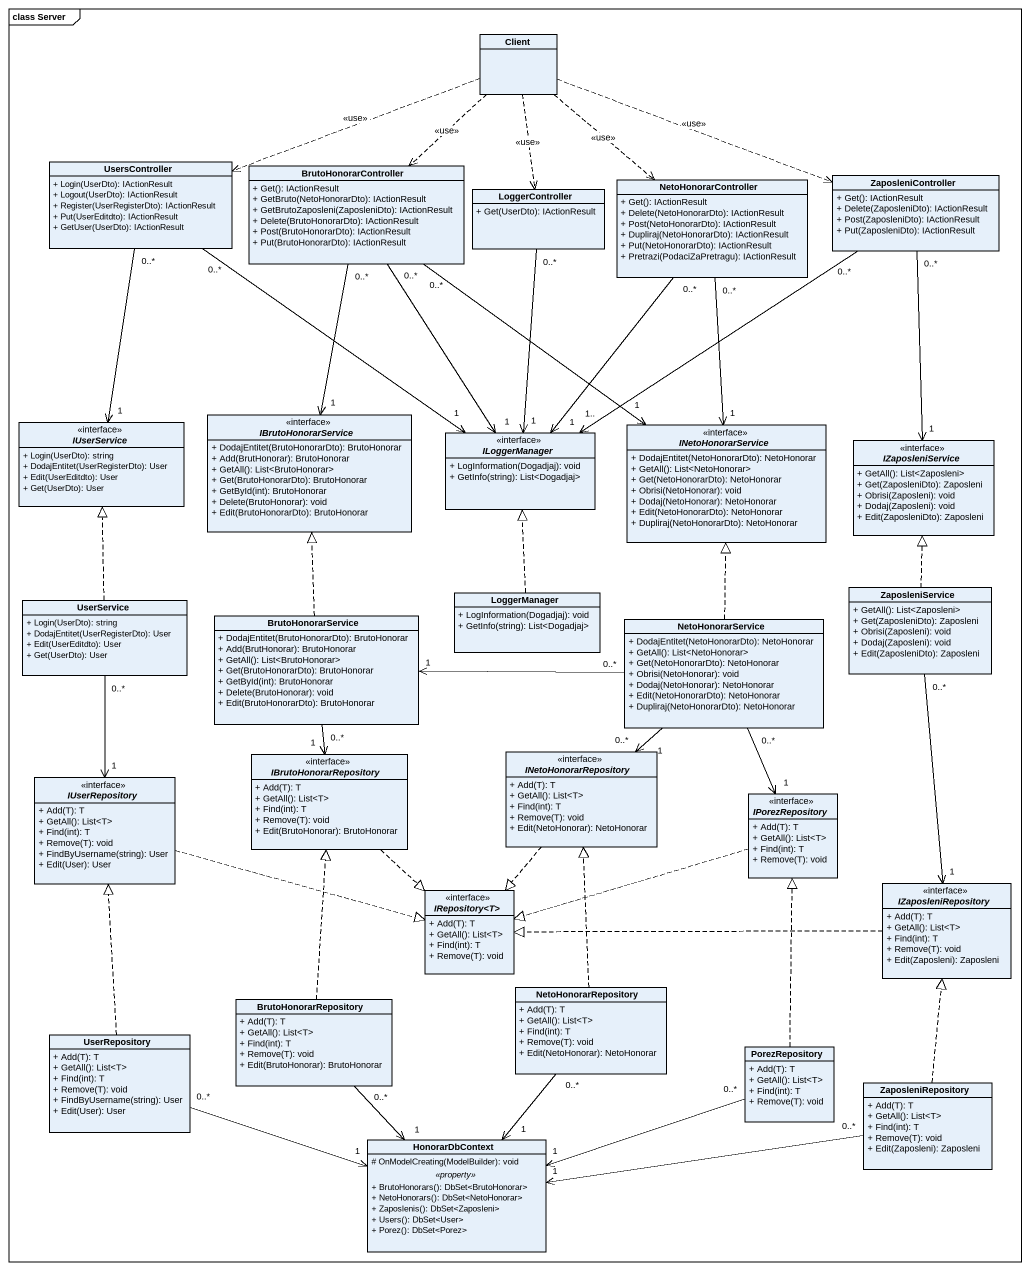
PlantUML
@startuml
mainframe class Server
hide circle
hide empty members
skinparam classAttributeIconSize 0
class Client
class UsersController {
  + Login(UserDto): IActionResult
  + Logout(UserDto): IActionResult
  + Register(UserRegisterDto): IActionResult
  + Put(UserEditdto): IActionResult
  + GetUser(UserDto): IActionResult
}
class BrutoHonorarController {
  + Get(): IActionResult
  + GetBruto(NetoHonorarDto): IActionResult
  + GetBrutoZaposleni(ZaposleniDto): IActionResult
  + Delete(BrutoHonorarDto): IActionResult
  + Post(BrutoHonorarDto): IActionResult
  + Put(BrutoHonorarDto): IActionResult
}
class LoggerController {
  + Get(UserDto): IActionResult
}
class NetoHonorarController {
  + Get(): IActionResult
  + Delete(NetoHonorarDto): IActionResult
  + Post(NetoHonorarDto): IActionResult
  + Dupliraj(NetoHonorarDto): IActionResult
  + Put(NetoHonorarDto): IActionResult
  + Pretrazi(PodaciZaPretragu): IActionResult
}
class ZaposleniController {
  + Get(): IActionResult
  + Delete(ZaposleniDto): IActionResult
  + Post(ZaposleniDto): IActionResult
  + Put(ZaposleniDto): IActionResult
}
interface IUserService {
  + Login(UserDto): string
  + DodajEntitet(UserRegisterDto): User
  + Edit(UserEditdto): User
  + Get(UserDto): User
}
interface IBrutoHonorarService {
  + DodajEntitet(BrutoHonorarDto): BrutoHonorar
  + Add(BrutHonorar): BrutoHonorar
  + GetAll(): List<BrutoHonorar>
  + Get(BrutoHonorarDto): BrutoHonorar
  + GetById(int): BrutoHonorar
  + Delete(BrutoHonorar): void
  + Edit(BrutoHonorarDto): BrutoHonorar
}
interface ILoggerManager {
  + LogInformation(Dogadjaj): void
  + GetInfo(string): List<Dogadjaj>
}
interface INetoHonorarService {
  + DodajEntitet(NetoHonorarDto): NetoHonorar
  + GetAll(): List<NetoHonorar>
  + Get(NetoHonorarDto): NetoHonorar
  + Obrisi(NetoHonorar): void
  + Dodaj(NetoHonorar): NetoHonorar
  + Edit(NetoHonorarDto): NetoHonorar
  + Dupliraj(NetoHonorarDto): NetoHonorar
}
interface IZaposleniService {
  + GetAll(): List<Zaposleni>
  + Get(ZaposleniDto): Zaposleni
  + Obrisi(Zaposleni): void
  + Dodaj(Zaposleni): void
  + Edit(ZaposleniDto): Zaposleni
}
class UserService {
  + Login(UserDto): string
  + DodajEntitet(UserRegisterDto): User
  + Edit(UserEditdto): User
  + Get(UserDto): User
}
class BrutoHonorarService {
  + DodajEntitet(BrutoHonorarDto): BrutoHonorar
  + Add(BrutHonorar): BrutoHonorar
  + GetAll(): List<BrutoHonorar>
  + Get(BrutoHonorarDto): BrutoHonorar
  + GetById(int): BrutoHonorar
  + Delete(BrutoHonorar): void
  + Edit(BrutoHonorarDto): BrutoHonorar
}
class LoggerManager {
  + LogInformation(Dogadjaj): void
  + GetInfo(string): List<Dogadjaj>
}
class ZaposleniService {
  + GetAll(): List<Zaposleni>
  + Get(ZaposleniDto): Zaposleni
  + Obrisi(Zaposleni): void
  + Dodaj(Zaposleni): void
  + Edit(ZaposleniDto): Zaposleni
}
class NetoHonorarService {
  + DodajEntitet(NetoHonorarDto): NetoHonorar
  + GetAll(): List<NetoHonorar>
  + Get(NetoHonorarDto): NetoHonorar
  + Obrisi(NetoHonorar): void
  + Dodaj(NetoHonorar): NetoHonorar
  + Edit(NetoHonorarDto): NetoHonorar
  + Dupliraj(NetoHonorarDto): NetoHonorar
}
interface IBrutoHonorarRepository {
  + Add(T): T
  + GetAll(): List<T>
  + Find(int): T
  + Remove(T): void
  + Edit(BrutoHonorar): BrutoHonorar
}
interface INetoHonorarRepository {
  + Add(T): T
  + GetAll(): List<T>
  + Find(int): T
  + Remove(T): void
  + Edit(NetoHonorar): NetoHonorar
}
interface IUserRepository {
  + Add(T): T
  + GetAll(): List<T>
  + Find(int): T
  + Remove(T): void
  + FindByUsername(string): User
  + Edit(User): User
}
interface IPorezRepository {
  + Add(T): T
  + GetAll(): List<T>
  + Find(int): T
  + Remove(T): void
}
interface IZaposleniRepository {
  + Add(T): T
  + GetAll(): List<T>
  + Find(int): T
  + Remove(T): void
  + Edit(Zaposleni): Zaposleni
}
interface "IRepository<T>" as IRepository_T {
  + Add(T): T
  + GetAll(): List<T>
  + Find(int): T
  + Remove(T): void
}
class BrutoHonorarRepository {
  + Add(T): T
  + GetAll(): List<T>
  + Find(int): T
  + Remove(T): void
  + Edit(BrutoHonorar): BrutoHonorar
}
class NetoHonorarRepository {
  + Add(T): T
  + GetAll(): List<T>
  + Find(int): T
  + Remove(T): void
  + Edit(NetoHonorar): NetoHonorar
}
class UserRepository {
  + Add(T): T
  + GetAll(): List<T>
  + Find(int): T
  + Remove(T): void
  + FindByUsername(string): User
  + Edit(User): User
}
class PorezRepository {
  + Add(T): T
  + GetAll(): List<T>
  + Find(int): T
  + Remove(T): void
}
class ZaposleniRepository {
  + Add(T): T
  + GetAll(): List<T>
  + Find(int): T
  + Remove(T): void
  + Edit(Zaposleni): Zaposleni
}
class HonorarDbContext {
  # OnModelCreating(ModelBuilder): void
  .. <<property>> ..
  + BrutoHonorars(): DbSet<BrutoHonorar>
  + NetoHonorars(): DbSet<NetoHonorar>
  + Zaposlenis(): DbSet<Zaposleni>
  + Users(): DbSet<User>
  + Porez(): DbSet<Porez>
}
Client .left.> UsersController : <<use>>
Client ..> BrutoHonorarController : <<use>>
Client ..> LoggerController : <<use>>
Client ..> NetoHonorarController : <<use>>
Client .right.> ZaposleniController : <<use>>
UsersController "0..*" --> "1" IUserService
UsersController "0..*" --> "1" ILoggerManager
BrutoHonorarController "0..*" --> "1" IBrutoHonorarService
BrutoHonorarController "0..*" --> "1" ILoggerManager
BrutoHonorarController "0..*" --> "1" INetoHonorarService
LoggerController "0..*" --> "1" ILoggerManager
NetoHonorarController "0..*" --> "1" ILoggerManager
NetoHonorarController "0..*" --> "1" INetoHonorarService
ZaposleniController "0..*" --> "1.." ILoggerManager
ZaposleniController "0..*" --> "1" IZaposleniService
UserService .up.|> IUserService
UserService "0..*" --> "1" IUserRepository
BrutoHonorarService .up.|> IBrutoHonorarService
BrutoHonorarService "0..*" --> "1" IBrutoHonorarRepository
LoggerManager .up.|> ILoggerManager
ZaposleniService .up.|> IZaposleniService
ZaposleniService "0..*" --> "1" IZaposleniRepository
NetoHonorarService .up.|> INetoHonorarService
NetoHonorarService "0..*" -left-> "1" BrutoHonorarService
NetoHonorarService "0..*" --> "1" INetoHonorarRepository
NetoHonorarService "0..*" --> "1" IPorezRepository
IBrutoHonorarRepository ..|> IRepository_T
INetoHonorarRepository ..|> IRepository_T
IUserRepository .right.|> IRepository_T
IPorezRepository .left.|> IRepository_T
IZaposleniRepository .left.|> IRepository_T
BrutoHonorarRepository .up.|> IBrutoHonorarRepository
BrutoHonorarRepository "0..*" --> "1" HonorarDbContext
NetoHonorarRepository .up.|> INetoHonorarRepository
NetoHonorarRepository "0..*" --> "1" HonorarDbContext
UserRepository .up.|> IUserRepository
UserRepository "0..*" -right-> "1" HonorarDbContext
PorezRepository .up.|> IPorezRepository
PorezRepository "0..*" -left-> "1" HonorarDbContext
ZaposleniRepository .up.|> IZaposleniRepository
ZaposleniRepository "0..*" -left-> "1" HonorarDbContext
@enduml
